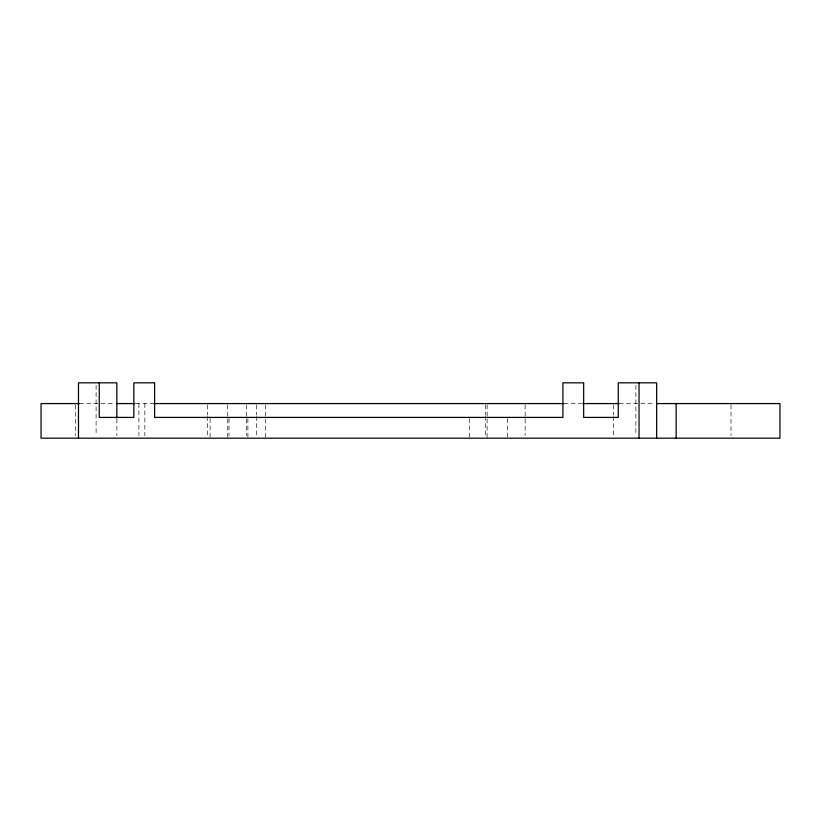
<?xml version="1.0" encoding="UTF-8"?>
<svg xmlns="http://www.w3.org/2000/svg" width="821" height="821" viewBox="0 0 821 821"><rect width="100%" height="100%" fill="white"/><g stroke="black" fill="none" stroke-linecap="round" stroke-linejoin="round"><path stroke-width="0.62" stroke-dasharray="4.11 3.08" d="M79.442 403.583L115.32 403.583M135.752 403.583L152.993 403.583M563.894 403.583L581.586 403.583M619.239 403.583L654.419 403.583M731.018 404.866L731.018 435.623M635.895 385.336L635.895 435.664M613.574 404.866L613.574 415.118M613.574 416.391L613.574 435.623M525.122 404.866L525.163 417.673M525.163 418.956L525.122 435.623M507.542 418.638L507.542 438.178M487.11 404.866L487.151 417.673M487.11 418.956L487.11 438.178M485.303 404.866L485.303 415.118M485.303 416.391L485.303 435.623M469.489 418.638L469.489 438.178M265.501 404.866L265.532 417.673M265.501 418.956L265.532 438.178M256.357 404.866L256.357 415.118M256.357 416.391L256.357 435.623M247.87 418.638L247.911 438.178M246.628 404.866L246.628 417.673M246.628 418.956L246.628 435.623M229.008 418.638L229.008 435.735M227.725 404.866L227.756 417.673M227.756 418.956L227.725 438.178M210.135 418.638L210.104 438.178M207.426 404.866L207.426 415.118M207.426 416.391L207.426 435.623M144.855 403.583L144.855 435.623M138.913 403.583L138.913 435.623M116.869 418.956L116.869 435.664M96.108 385.336L96.108 435.664M75.655 404.866L75.655 435.623"/><path stroke-width="1.23" d="M79.463 403.583L41.05 403.583L41.05 438.178L779.95 438.178L779.95 403.583L656.944 403.583M116.561 403.583L134.818 403.583M153.671 403.583L563.894 403.583M582.869 403.583L619.239 403.583M676.145 403.583L676.145 438.178M656.656 438.178L656.656 382.822L618.275 382.822L618.275 417.417L583.669 417.417L583.669 382.822L562.908 382.822L562.908 417.417L154.615 417.417L154.615 382.822L133.854 382.822L133.854 417.417L99.249 417.417L99.249 382.822M639.036 382.822L639.036 438.178M116.869 418.053L116.869 382.822L78.488 382.822L78.488 438.178"/></g></svg>
